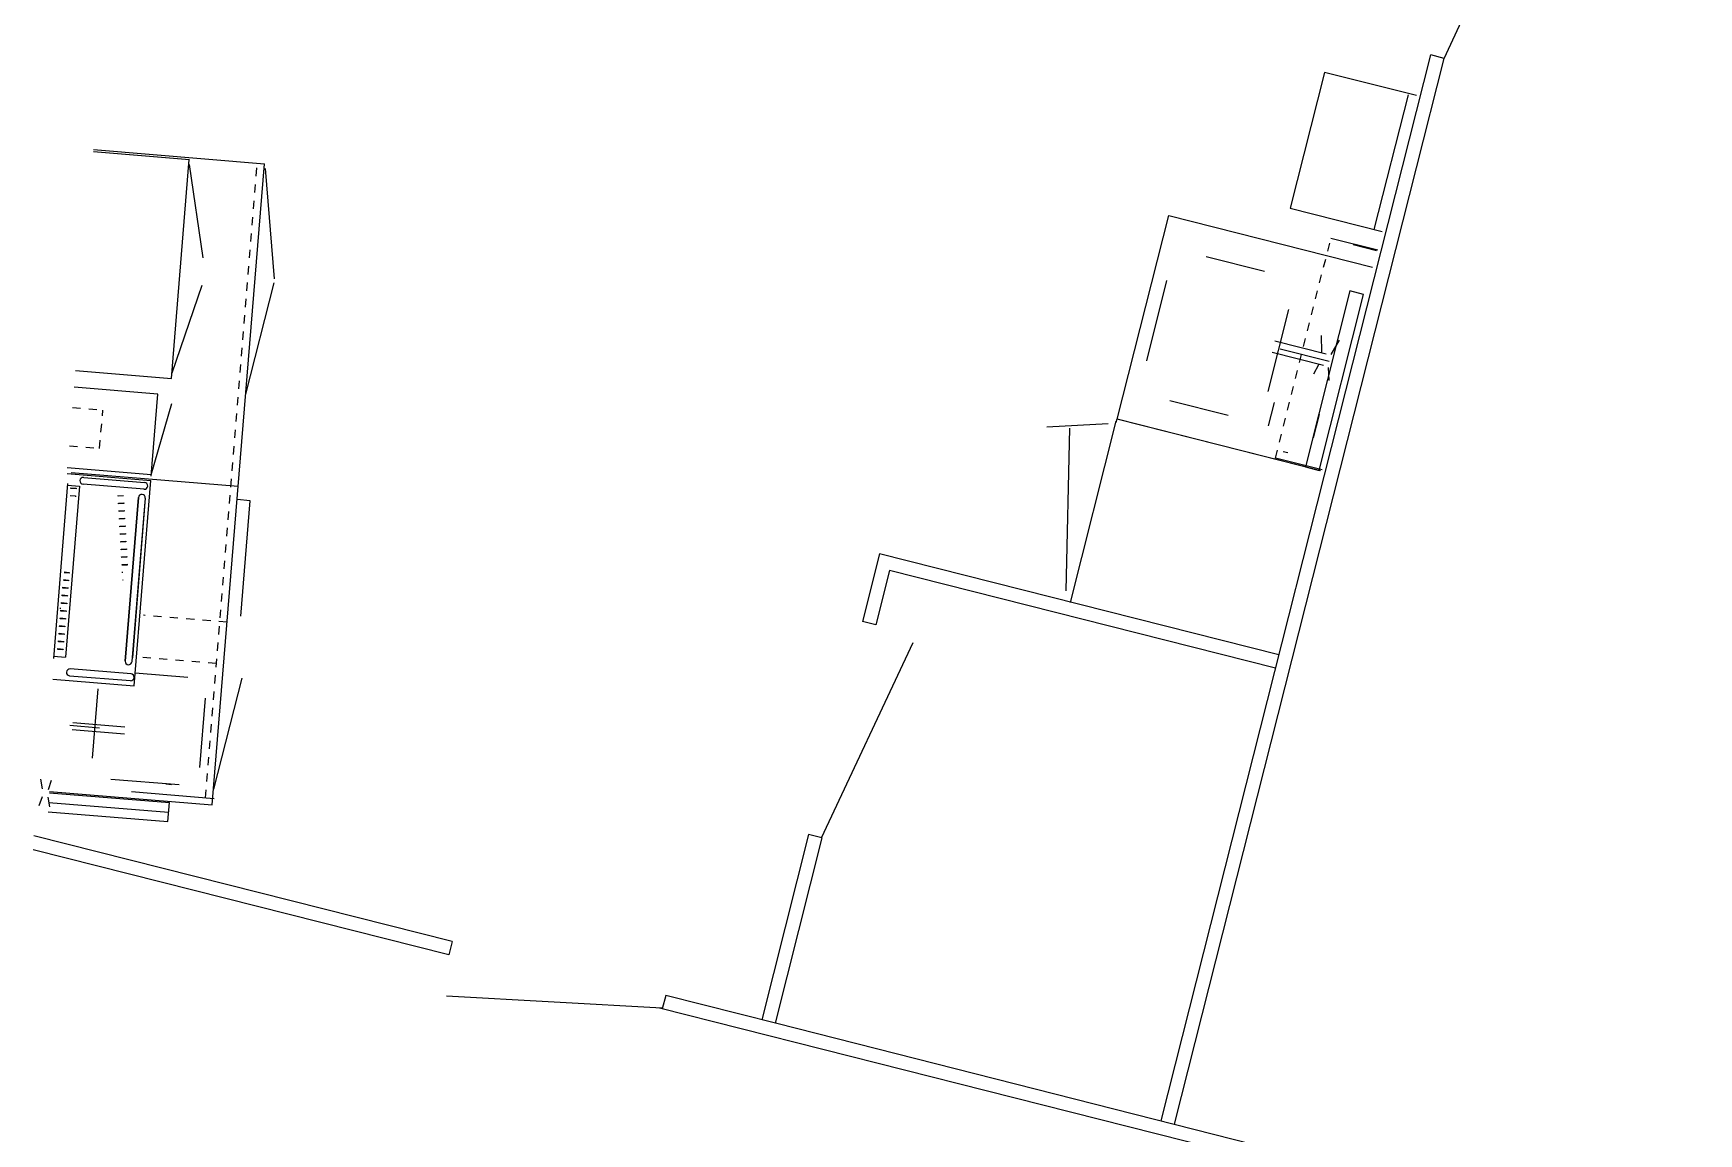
# Model space of a CAD drawing. Header units: metres. Extents: x 267365 to 277461, y 2088854 to 2108025.
# Drawn here: x 273053.99 to 273074.29, y 2095530.04 to 2095543.45 of the extents above; entities that cross this region are included whole.
import ezdxf

# ---------------------------------------------------------------- set-up
doc = ezdxf.new("R2010")
doc.units = ezdxf.units.M
for name, pattern in [('CENTER2', [1.125, 0.75, -0.125, 0.125, -0.125]), ('CONTINUA', [0]), ('DASHDOT', [25.4, 12.7, -6.35, 0, -6.35]), ('DASHED', [0.75, 0.5, -0.25]), ('HIDDEN', [0.375, 0.25, -0.125])]:
    doc.linetypes.add(name, pattern=pattern)

msp = doc.modelspace()

# ---------------------------------------------------------------- linework, layer by layer
at = {"color": 30}
for p, q in [((273071.187, 2095543.14), (273072.296, 2095545.523)), ((273071.187, 2095543.14), (273072.296, 2095545.523)), ((273071.187, 2095543.14), (273072.296, 2095545.523)), ((273067.738, 2095530.197), (273071.025, 2095543.181)), ((273067.738, 2095530.197), (273071.025, 2095543.181)), ((273067.738, 2095530.197), (273071.025, 2095543.181)), ((273071.187, 2095543.14), (273071.025, 2095543.181)), ((273071.187, 2095543.14), (273071.025, 2095543.181)), ((273071.187, 2095543.14), (273071.025, 2095543.181)), ((273067.9, 2095530.156), (273071.187, 2095543.14)), ((273067.9, 2095530.156), (273071.187, 2095543.14)), ((273067.9, 2095530.156), (273071.187, 2095543.14)), ((273064.306, 2095537.104), (273064.098, 2095536.28)), ((273064.306, 2095537.104), (273064.098, 2095536.28)), ((273064.306, 2095537.104), (273064.098, 2095536.28)), ((273069.172, 2095535.874), (273064.306, 2095537.104)), ((273069.172, 2095535.874), (273064.306, 2095537.104)), ((273069.172, 2095535.874), (273064.306, 2095537.104)), ((273064.428, 2095536.901), (273064.26, 2095536.239)), ((273064.428, 2095536.901), (273064.26, 2095536.239)), ((273064.428, 2095536.901), (273064.26, 2095536.239)), ((273069.131, 2095535.712), (273064.428, 2095536.901)), ((273069.131, 2095535.712), (273064.428, 2095536.901)), ((273069.131, 2095535.712), (273064.428, 2095536.901)), ((273064.26, 2095536.239), (273064.098, 2095536.28)), ((273064.26, 2095536.239), (273064.098, 2095536.28)), ((273064.26, 2095536.239), (273064.098, 2095536.28)), ((273063.599, 2095533.645), (273064.718, 2095536.023)), ((273063.599, 2095533.645), (273064.718, 2095536.023)), ((273063.599, 2095533.645), (273064.718, 2095536.023)), ((273059.099, 2095532.381), (273054.001, 2095533.67)), ((273059.099, 2095532.381), (273054.001, 2095533.67)), ((273059.099, 2095532.381), (273054.001, 2095533.67)), ((273063.442, 2095533.685), (273062.871, 2095531.427)), ((273063.442, 2095533.685), (273062.871, 2095531.427)), ((273063.442, 2095533.685), (273062.871, 2095531.427)), ((273063.604, 2095533.644), (273063.034, 2095531.386)), ((273063.604, 2095533.644), (273063.034, 2095531.386)), ((273063.604, 2095533.644), (273063.034, 2095531.386)), ((273063.604, 2095533.644), (273063.442, 2095533.685)), ((273063.604, 2095533.644), (273063.442, 2095533.685)), ((273063.604, 2095533.644), (273063.442, 2095533.685)), ((273059.058, 2095532.219), (273053.995, 2095533.499)), ((273059.058, 2095532.219), (273053.995, 2095533.499)), ((273059.058, 2095532.219), (273053.995, 2095533.499)), ((273059.099, 2095532.381), (273059.058, 2095532.219)), ((273059.099, 2095532.381), (273059.058, 2095532.219)), ((273059.099, 2095532.381), (273059.058, 2095532.219)), ((273061.654, 2095531.569), (273059.03, 2095531.714)), ((273061.654, 2095531.569), (273059.03, 2095531.714)), ((273061.654, 2095531.569), (273059.03, 2095531.714)), ((273061.701, 2095531.724), (273061.66, 2095531.561)), ((273061.701, 2095531.724), (273061.66, 2095531.561)), ((273061.701, 2095531.724), (273061.66, 2095531.561)), ((273063.054, 2095531.382), (273061.701, 2095531.724)), ((273063.054, 2095531.382), (273061.701, 2095531.724)), ((273063.054, 2095531.382), (273061.701, 2095531.724)), ((273065.608, 2095530.563), (273061.625, 2095531.57)), ((273065.608, 2095530.563), (273061.625, 2095531.57)), ((273065.608, 2095530.563), (273061.625, 2095531.57)), ((273074.289, 2095528.532), (273063.054, 2095531.382)), ((273074.289, 2095528.532), (273063.054, 2095531.382)), ((273074.289, 2095528.532), (273063.054, 2095531.382)), ((273074.085, 2095528.42), (273065.608, 2095530.563)), ((273074.085, 2095528.42), (273065.608, 2095530.563)), ((273074.085, 2095528.42), (273065.608, 2095530.563))]:
    msp.add_line(p, q, dxfattribs=at)
at = {"color": 30, "linetype": 'Continuous', "ltscale": 0.1}
for p, q in [((273069.73, 2095542.969), (273069.312, 2095541.314)), ((273069.73, 2095542.969), (273069.312, 2095541.314)), ((273069.73, 2095542.969), (273069.312, 2095541.314)), ((273070.851, 2095542.686), (273069.73, 2095542.969)), ((273070.851, 2095542.686), (273069.73, 2095542.969)), ((273070.851, 2095542.686), (273069.73, 2095542.969)), ((273070.336, 2095541.057), (273070.751, 2095542.697)), ((273070.336, 2095541.057), (273070.751, 2095542.697)), ((273070.336, 2095541.057), (273070.751, 2095542.697)), ((273069.312, 2095541.314), (273070.433, 2095541.031)), ((273069.312, 2095541.314), (273070.433, 2095541.031)), ((273069.312, 2095541.314), (273070.433, 2095541.031)), ((273069.808, 2095540.951), (273070.378, 2095540.807)), ((273069.808, 2095540.951), (273070.378, 2095540.807)), ((273069.808, 2095540.951), (273070.378, 2095540.807)), ((273070.363, 2095540.797), (273070.078, 2095540.869)), ((273070.363, 2095540.797), (273070.078, 2095540.869)), ((273070.363, 2095540.797), (273070.078, 2095540.869)), ((273070.039, 2095540.307), (273069.497, 2095538.163)), ((273070.039, 2095540.307), (273069.497, 2095538.163)), ((273069.663, 2095538.121), (273070.205, 2095540.265)), ((273069.663, 2095538.121), (273070.205, 2095540.265)), ((273070.205, 2095540.265), (273070.039, 2095540.307)), ((273070.205, 2095540.265), (273070.039, 2095540.307)), ((273069.701, 2095538.126), (273069.131, 2095538.271)), ((273069.701, 2095538.126), (273069.131, 2095538.271)), ((273069.701, 2095538.126), (273069.131, 2095538.271)), ((273069.497, 2095538.163), (273069.663, 2095538.121)), ((273069.497, 2095538.163), (273069.663, 2095538.121))]:
    msp.add_line(p, q, dxfattribs=at)
at = {"color": 30, "linetype": 'CONTINUA', "ltscale": 0.1}
for p, q in [((273054.73, 2095542.028), (273056.811, 2095541.857)), ((273054.73, 2095542.028), (273056.811, 2095541.857)), ((273054.73, 2095542.028), (273056.811, 2095541.857)), ((273056.175, 2095534.048), (273056.811, 2095541.857)), ((273056.175, 2095534.048), (273056.811, 2095541.857)), ((273056.175, 2095534.048), (273056.811, 2095541.857)), ((273056.82, 2095541.799), (273056.928, 2095540.453)), ((273056.82, 2095541.799), (273056.928, 2095540.453)), ((273056.82, 2095541.799), (273056.928, 2095540.453)), ((273067.201, 2095538.743), (273067.831, 2095541.224)), ((273067.201, 2095538.743), (273067.831, 2095541.224)), ((273067.201, 2095538.743), (273067.831, 2095541.224)), ((273067.831, 2095541.224), (273070.313, 2095540.597)), ((273067.831, 2095541.224), (273070.313, 2095540.597)), ((273067.831, 2095541.224), (273070.313, 2095540.597)), ((273056.583, 2095539.051), (273056.928, 2095540.405)), ((273056.583, 2095539.051), (273056.928, 2095540.405)), ((273056.583, 2095539.051), (273056.928, 2095540.405)), ((273066.632, 2095536.513), (273067.19, 2095538.719)), ((273066.632, 2095536.513), (273067.19, 2095538.719)), ((273066.632, 2095536.513), (273067.19, 2095538.719)), ((273067.198, 2095538.744), (273067.188, 2095538.704)), ((273067.198, 2095538.744), (273067.188, 2095538.704)), ((273067.198, 2095538.744), (273067.188, 2095538.704)), ((273069.667, 2095538.12), (273067.198, 2095538.744)), ((273069.667, 2095538.12), (273067.198, 2095538.744)), ((273069.667, 2095538.12), (273067.198, 2095538.744)), ((273069.682, 2095538.116), (273067.201, 2095538.743)), ((273069.682, 2095538.116), (273067.201, 2095538.743)), ((273069.682, 2095538.116), (273067.201, 2095538.743)), ((273067.094, 2095538.686), (273066.345, 2095538.648)), ((273067.094, 2095538.686), (273066.345, 2095538.648)), ((273067.094, 2095538.686), (273066.345, 2095538.648)), ((273066.58, 2095536.655), (273066.626, 2095538.634)), ((273066.58, 2095536.655), (273066.626, 2095538.634)), ((273066.58, 2095536.655), (273066.626, 2095538.634)), ((273054.456, 2095538.095), (273056.492, 2095537.928)), ((273054.456, 2095538.095), (273056.492, 2095537.928)), ((273054.456, 2095538.095), (273056.492, 2095537.928)), ((273056.638, 2095537.751), (273056.478, 2095537.764)), ((273056.638, 2095537.751), (273056.478, 2095537.764)), ((273056.638, 2095537.751), (273056.478, 2095537.764)), ((273056.522, 2095536.344), (273056.638, 2095537.751)), ((273056.522, 2095536.344), (273056.638, 2095537.751)), ((273056.522, 2095536.344), (273056.638, 2095537.751)), ((273056.194, 2095534.236), (273056.539, 2095535.59)), ((273056.194, 2095534.236), (273056.539, 2095535.59)), ((273056.194, 2095534.236), (273056.539, 2095535.59)), ((273054.184, 2095534.076), (273055.644, 2095533.957)), ((273054.184, 2095534.076), (273055.644, 2095533.957)), ((273054.184, 2095534.076), (273055.644, 2095533.957)), ((273054.193, 2095534.194), (273055.653, 2095534.075)), ((273054.193, 2095534.194), (273055.653, 2095534.075)), ((273054.193, 2095534.194), (273055.653, 2095534.075)), ((273054.194, 2095534.209), (273056.175, 2095534.048)), ((273054.194, 2095534.209), (273056.175, 2095534.048)), ((273054.194, 2095534.209), (273056.175, 2095534.048)), ((273056.197, 2095534.121), (273055.192, 2095534.203)), ((273056.197, 2095534.121), (273055.192, 2095534.203)), ((273056.197, 2095534.121), (273055.192, 2095534.203)), ((273055.635, 2095533.842), (273055.653, 2095534.073)), ((273055.635, 2095533.842), (273055.653, 2095534.073)), ((273055.635, 2095533.842), (273055.653, 2095534.073)), ((273054.174, 2095533.961), (273055.635, 2095533.842)), ((273054.174, 2095533.961), (273055.635, 2095533.842)), ((273054.174, 2095533.961), (273055.635, 2095533.842))]:
    msp.add_line(p, q, dxfattribs=at)
at = {"color": 30, "ltscale": 0.1}
for p, q in [((273054.73, 2095542.005), (273055.897, 2095541.909)), ((273054.73, 2095542.005), (273055.897, 2095541.909)), ((273054.73, 2095542.005), (273055.897, 2095541.909)), ((273055.677, 2095539.238), (273055.895, 2095541.906)), ((273055.677, 2095539.238), (273055.895, 2095541.906)), ((273055.677, 2095539.238), (273055.895, 2095541.906)), ((273068.998, 2095540.544), (273068.288, 2095540.724)), ((273068.998, 2095540.544), (273068.288, 2095540.724)), ((273068.998, 2095540.544), (273068.288, 2095540.724)), ((273067.805, 2095540.435), (273067.558, 2095539.457)), ((273067.805, 2095540.435), (273067.558, 2095539.457)), ((273067.805, 2095540.435), (273067.558, 2095539.457)), ((273069.291, 2095540.081), (273069.039, 2095539.083)), ((273069.291, 2095540.081), (273069.039, 2095539.083)), ((273069.291, 2095540.081), (273069.039, 2095539.083)), ((273069.696, 2095539.561), (273069.694, 2095539.764)), ((273069.696, 2095539.561), (273069.694, 2095539.764)), ((273069.696, 2095539.561), (273069.694, 2095539.764)), ((273069.717, 2095539.4), (273069.091, 2095539.558)), ((273069.717, 2095539.4), (273069.091, 2095539.558)), ((273069.717, 2095539.4), (273069.091, 2095539.558)), ((273069.751, 2095539.537), (273069.125, 2095539.696)), ((273069.751, 2095539.537), (273069.125, 2095539.696)), ((273069.751, 2095539.537), (273069.125, 2095539.696)), ((273069.811, 2095539.532), (273069.91, 2095539.709)), ((273069.811, 2095539.532), (273069.91, 2095539.709)), ((273069.811, 2095539.532), (273069.91, 2095539.709)), ((273054.51, 2095539.337), (273055.677, 2095539.242)), ((273054.51, 2095539.337), (273055.677, 2095539.242)), ((273054.51, 2095539.337), (273055.677, 2095539.242)), ((273069.657, 2095539.405), (273069.595, 2095539.294)), ((273069.657, 2095539.405), (273069.595, 2095539.294)), ((273069.657, 2095539.405), (273069.595, 2095539.294)), ((273069.772, 2095539.376), (273069.783, 2095539.216)), ((273069.772, 2095539.376), (273069.783, 2095539.216)), ((273069.772, 2095539.376), (273069.783, 2095539.216)), ((273055.512, 2095539.05), (273054.493, 2095539.134)), ((273055.512, 2095539.05), (273054.493, 2095539.134)), ((273055.512, 2095539.05), (273054.493, 2095539.134)), ((273055.43, 2095538.05), (273055.512, 2095539.05)), ((273055.43, 2095538.05), (273055.512, 2095539.05)), ((273055.43, 2095538.05), (273055.512, 2095539.05)), ((273055.433, 2095538.066), (273055.683, 2095538.934)), ((273055.433, 2095538.066), (273055.683, 2095538.934)), ((273055.433, 2095538.066), (273055.683, 2095538.934)), ((273067.846, 2095538.974), (273068.556, 2095538.794)), ((273067.846, 2095538.974), (273068.556, 2095538.794)), ((273067.846, 2095538.974), (273068.556, 2095538.794)), ((273069.114, 2095538.949), (273069.041, 2095538.663)), ((273069.114, 2095538.949), (273069.041, 2095538.663)), ((273069.114, 2095538.949), (273069.041, 2095538.663)), ((273069.665, 2095538.803), (273069.592, 2095538.516)), ((273069.665, 2095538.803), (273069.592, 2095538.516)), ((273069.665, 2095538.803), (273069.592, 2095538.516)), ((273069.593, 2095538.523), (273069.665, 2095538.81)), ((273069.593, 2095538.523), (273069.665, 2095538.81)), ((273069.593, 2095538.523), (273069.665, 2095538.81)), ((273069.227, 2095538.352), (273069.282, 2095538.338)), ((273069.227, 2095538.352), (273069.282, 2095538.338)), ((273069.227, 2095538.352), (273069.282, 2095538.338)), ((273055.433, 2095538.066), (273054.409, 2095538.15)), ((273055.433, 2095538.066), (273054.409, 2095538.15)), ((273055.433, 2095538.066), (273054.409, 2095538.15)), ((273054.413, 2095537.961), (273054.24, 2095535.83)), ((273054.413, 2095537.961), (273054.24, 2095535.83)), ((273054.413, 2095537.961), (273054.24, 2095535.83)), ((273054.558, 2095537.928), (273054.388, 2095535.845)), ((273054.558, 2095537.928), (273054.388, 2095535.845)), ((273054.558, 2095537.928), (273054.388, 2095535.845)), ((273054.407, 2095538.082), (273055.428, 2095537.999)), ((273054.407, 2095538.082), (273055.428, 2095537.999)), ((273054.407, 2095538.082), (273055.428, 2095537.999)), ((273054.412, 2095537.94), (273054.558, 2095537.928)), ((273054.412, 2095537.94), (273054.558, 2095537.928)), ((273054.412, 2095537.94), (273054.558, 2095537.928)), ((273054.453, 2095537.899), (273054.454, 2095537.909)), ((273054.453, 2095537.899), (273054.454, 2095537.909)), ((273054.453, 2095537.899), (273054.454, 2095537.909)), ((273054.454, 2095537.909), (273054.516, 2095537.904)), ((273054.454, 2095537.909), (273054.516, 2095537.904)), ((273054.454, 2095537.909), (273054.516, 2095537.904)), ((273054.516, 2095537.904), (273054.516, 2095537.894)), ((273054.516, 2095537.904), (273054.516, 2095537.894)), ((273054.516, 2095537.904), (273054.516, 2095537.894)), ((273054.564, 2095537.996), (273054.564, 2095537.996)), ((273054.564, 2095537.996), (273054.564, 2095537.996)), ((273055.344, 2095537.891), (273054.602, 2095537.951)), ((273055.344, 2095537.891), (273054.602, 2095537.951)), ((273054.609, 2095538.034), (273055.35, 2095537.974)), ((273054.609, 2095538.034), (273055.35, 2095537.974)), ((273055.225, 2095535.497), (273055.428, 2095537.999)), ((273055.225, 2095535.497), (273055.428, 2095537.999)), ((273055.225, 2095535.497), (273055.428, 2095537.999)), ((273055.389, 2095537.929), (273055.389, 2095537.929)), ((273055.389, 2095537.929), (273055.389, 2095537.929)), ((273054.446, 2095537.815), (273054.509, 2095537.81)), ((273054.446, 2095537.815), (273054.509, 2095537.81)), ((273054.446, 2095537.815), (273054.509, 2095537.81)), ((273054.516, 2095537.894), (273054.453, 2095537.899)), ((273054.516, 2095537.894), (273054.453, 2095537.899)), ((273054.516, 2095537.894), (273054.453, 2095537.899)), ((273054.509, 2095537.81), (273054.508, 2095537.8)), ((273054.509, 2095537.81), (273054.508, 2095537.8)), ((273054.509, 2095537.81), (273054.508, 2095537.8)), ((273055.029, 2095537.806), (273055.028, 2095537.816)), ((273055.029, 2095537.806), (273055.028, 2095537.816)), ((273055.029, 2095537.806), (273055.028, 2095537.816)), ((273055.092, 2095537.81), (273055.029, 2095537.806)), ((273055.092, 2095537.81), (273055.029, 2095537.806)), ((273055.092, 2095537.81), (273055.029, 2095537.806)), ((273055.034, 2095537.723), (273055.097, 2095537.726)), ((273055.034, 2095537.723), (273055.097, 2095537.726)), ((273055.034, 2095537.723), (273055.097, 2095537.726)), ((273055.034, 2095537.713), (273055.034, 2095537.723)), ((273055.034, 2095537.713), (273055.034, 2095537.723)), ((273055.034, 2095537.713), (273055.034, 2095537.723)), ((273055.097, 2095537.716), (273055.034, 2095537.713)), ((273055.097, 2095537.716), (273055.034, 2095537.713)), ((273055.097, 2095537.716), (273055.034, 2095537.713)), ((273055.097, 2095537.726), (273055.097, 2095537.716)), ((273055.097, 2095537.726), (273055.097, 2095537.716)), ((273055.097, 2095537.726), (273055.097, 2095537.716)), ((273055.277, 2095537.791), (273055.114, 2095535.798)), ((273055.114, 2095535.798), (273055.277, 2095537.791)), ((273055.277, 2095537.791), (273055.114, 2095535.798)), ((273055.114, 2095535.798), (273055.277, 2095537.791)), ((273055.198, 2095535.791), (273055.356, 2095537.737)), ((273055.198, 2095535.791), (273055.356, 2095537.737)), ((273055.36, 2095537.784), (273055.202, 2095535.838)), ((273055.36, 2095537.784), (273055.202, 2095535.838)), ((273055.322, 2095537.829), (273055.322, 2095537.829)), ((273055.322, 2095537.829), (273055.322, 2095537.829)), ((273055.039, 2095537.629), (273055.102, 2095537.633)), ((273055.039, 2095537.629), (273055.102, 2095537.633)), ((273055.039, 2095537.629), (273055.102, 2095537.633)), ((273055.04, 2095537.619), (273055.039, 2095537.629)), ((273055.04, 2095537.619), (273055.039, 2095537.629)), ((273055.04, 2095537.619), (273055.039, 2095537.629)), ((273055.103, 2095537.623), (273055.04, 2095537.619)), ((273055.103, 2095537.623), (273055.04, 2095537.619)), ((273055.103, 2095537.623), (273055.04, 2095537.619)), ((273055.044, 2095537.536), (273055.107, 2095537.539)), ((273055.044, 2095537.536), (273055.107, 2095537.539)), ((273055.044, 2095537.536), (273055.107, 2095537.539)), ((273055.045, 2095537.526), (273055.044, 2095537.536)), ((273055.045, 2095537.526), (273055.044, 2095537.536)), ((273055.045, 2095537.526), (273055.044, 2095537.536)), ((273055.108, 2095537.529), (273055.045, 2095537.526)), ((273055.108, 2095537.529), (273055.045, 2095537.526)), ((273055.108, 2095537.529), (273055.045, 2095537.526)), ((273055.102, 2095537.633), (273055.103, 2095537.623)), ((273055.102, 2095537.633), (273055.103, 2095537.623)), ((273055.102, 2095537.633), (273055.103, 2095537.623)), ((273055.107, 2095537.539), (273055.108, 2095537.529)), ((273055.107, 2095537.539), (273055.108, 2095537.529)), ((273055.107, 2095537.539), (273055.108, 2095537.529)), ((273055.05, 2095537.442), (273055.113, 2095537.446)), ((273055.05, 2095537.442), (273055.113, 2095537.446)), ((273055.05, 2095537.442), (273055.113, 2095537.446)), ((273055.05, 2095537.432), (273055.05, 2095537.442)), ((273055.05, 2095537.432), (273055.05, 2095537.442)), ((273055.05, 2095537.432), (273055.05, 2095537.442)), ((273055.113, 2095537.436), (273055.05, 2095537.432)), ((273055.113, 2095537.436), (273055.05, 2095537.432)), ((273055.113, 2095537.436), (273055.05, 2095537.432)), ((273055.055, 2095537.349), (273055.118, 2095537.352)), ((273055.055, 2095537.349), (273055.118, 2095537.352)), ((273055.055, 2095537.349), (273055.118, 2095537.352)), ((273055.056, 2095537.339), (273055.055, 2095537.349)), ((273055.056, 2095537.339), (273055.055, 2095537.349)), ((273055.056, 2095537.339), (273055.055, 2095537.349)), ((273055.119, 2095537.342), (273055.056, 2095537.339)), ((273055.119, 2095537.342), (273055.056, 2095537.339)), ((273055.119, 2095537.342), (273055.056, 2095537.339)), ((273055.113, 2095537.446), (273055.113, 2095537.436)), ((273055.113, 2095537.446), (273055.113, 2095537.436)), ((273055.113, 2095537.446), (273055.113, 2095537.436)), ((273055.118, 2095537.352), (273055.119, 2095537.342)), ((273055.118, 2095537.352), (273055.119, 2095537.342)), ((273055.118, 2095537.352), (273055.119, 2095537.342)), ((273055.061, 2095537.255), (273055.124, 2095537.259)), ((273055.061, 2095537.255), (273055.124, 2095537.259)), ((273055.061, 2095537.255), (273055.124, 2095537.259)), ((273055.061, 2095537.245), (273055.061, 2095537.255)), ((273055.061, 2095537.245), (273055.061, 2095537.255)), ((273055.061, 2095537.245), (273055.061, 2095537.255)), ((273055.124, 2095537.249), (273055.061, 2095537.245)), ((273055.124, 2095537.249), (273055.061, 2095537.245)), ((273055.124, 2095537.249), (273055.061, 2095537.245)), ((273055.066, 2095537.162), (273055.129, 2095537.165)), ((273055.066, 2095537.162), (273055.129, 2095537.165)), ((273055.066, 2095537.162), (273055.129, 2095537.165)), ((273055.067, 2095537.152), (273055.066, 2095537.162)), ((273055.067, 2095537.152), (273055.066, 2095537.162)), ((273055.067, 2095537.152), (273055.066, 2095537.162)), ((273055.129, 2095537.155), (273055.067, 2095537.152)), ((273055.129, 2095537.155), (273055.067, 2095537.152)), ((273055.129, 2095537.155), (273055.067, 2095537.152)), ((273055.124, 2095537.259), (273055.124, 2095537.249)), ((273055.124, 2095537.259), (273055.124, 2095537.249)), ((273055.124, 2095537.259), (273055.124, 2095537.249)), ((273055.129, 2095537.165), (273055.129, 2095537.155)), ((273055.129, 2095537.165), (273055.129, 2095537.155)), ((273055.129, 2095537.165), (273055.129, 2095537.155)), ((273055.071, 2095537.068), (273055.134, 2095537.072)), ((273055.071, 2095537.068), (273055.134, 2095537.072)), ((273055.071, 2095537.068), (273055.134, 2095537.072)), ((273055.072, 2095537.058), (273055.071, 2095537.068)), ((273055.072, 2095537.058), (273055.071, 2095537.068)), ((273055.072, 2095537.058), (273055.071, 2095537.068)), ((273055.135, 2095537.062), (273055.072, 2095537.058)), ((273055.135, 2095537.062), (273055.072, 2095537.058)), ((273055.135, 2095537.062), (273055.072, 2095537.058)), ((273055.077, 2095536.975), (273055.14, 2095536.978)), ((273055.077, 2095536.975), (273055.14, 2095536.978)), ((273055.077, 2095536.975), (273055.14, 2095536.978)), ((273055.077, 2095536.965), (273055.077, 2095536.975)), ((273055.077, 2095536.965), (273055.077, 2095536.975)), ((273055.077, 2095536.965), (273055.077, 2095536.975)), ((273055.14, 2095536.968), (273055.077, 2095536.965)), ((273055.14, 2095536.968), (273055.077, 2095536.965)), ((273055.14, 2095536.968), (273055.077, 2095536.965)), ((273055.134, 2095537.072), (273055.135, 2095537.062)), ((273055.134, 2095537.072), (273055.135, 2095537.062)), ((273055.134, 2095537.072), (273055.135, 2095537.062)), ((273055.14, 2095536.978), (273055.14, 2095536.968)), ((273055.14, 2095536.978), (273055.14, 2095536.968)), ((273055.14, 2095536.978), (273055.14, 2095536.968)), ((273054.354, 2095536.686), (273054.355, 2095536.696)), ((273054.354, 2095536.686), (273054.355, 2095536.696)), ((273054.354, 2095536.686), (273054.355, 2095536.696)), ((273054.417, 2095536.681), (273054.354, 2095536.686)), ((273054.417, 2095536.681), (273054.354, 2095536.686)), ((273054.417, 2095536.681), (273054.354, 2095536.686)), ((273054.355, 2095536.696), (273054.418, 2095536.691)), ((273054.355, 2095536.696), (273054.418, 2095536.691)), ((273054.355, 2095536.696), (273054.418, 2095536.691)), ((273054.425, 2095536.775), (273054.362, 2095536.78)), ((273054.425, 2095536.775), (273054.362, 2095536.78)), ((273054.425, 2095536.775), (273054.362, 2095536.78)), ((273054.363, 2095536.79), (273054.425, 2095536.785)), ((273054.363, 2095536.79), (273054.425, 2095536.785)), ((273054.363, 2095536.79), (273054.425, 2095536.785)), ((273054.432, 2095536.868), (273054.369, 2095536.873)), ((273054.432, 2095536.868), (273054.369, 2095536.873)), ((273054.432, 2095536.868), (273054.369, 2095536.873)), ((273054.37, 2095536.883), (273054.433, 2095536.878)), ((273054.37, 2095536.883), (273054.433, 2095536.878)), ((273054.37, 2095536.883), (273054.433, 2095536.878)), ((273054.418, 2095536.691), (273054.417, 2095536.681)), ((273054.418, 2095536.691), (273054.417, 2095536.681)), ((273054.418, 2095536.691), (273054.417, 2095536.681)), ((273054.425, 2095536.785), (273054.425, 2095536.775)), ((273054.425, 2095536.785), (273054.425, 2095536.775)), ((273054.425, 2095536.785), (273054.425, 2095536.775)), ((273054.433, 2095536.878), (273054.432, 2095536.868)), ((273054.433, 2095536.878), (273054.432, 2095536.868)), ((273054.433, 2095536.878), (273054.432, 2095536.868)), ((273055.083, 2095536.873), (273055.082, 2095536.883)), ((273055.083, 2095536.873), (273055.082, 2095536.883)), ((273055.083, 2095536.873), (273055.082, 2095536.883)), ((273055.088, 2095536.779), (273055.087, 2095536.789)), ((273055.088, 2095536.779), (273055.087, 2095536.789)), ((273055.088, 2095536.779), (273055.087, 2095536.789)), ((273054.339, 2095536.5), (273054.34, 2095536.51)), ((273054.339, 2095536.5), (273054.34, 2095536.51)), ((273054.339, 2095536.5), (273054.34, 2095536.51)), ((273054.402, 2095536.495), (273054.339, 2095536.5)), ((273054.402, 2095536.495), (273054.339, 2095536.5)), ((273054.402, 2095536.495), (273054.339, 2095536.5)), ((273054.34, 2095536.51), (273054.403, 2095536.505)), ((273054.34, 2095536.51), (273054.403, 2095536.505)), ((273054.34, 2095536.51), (273054.403, 2095536.505)), ((273054.347, 2095536.603), (273054.41, 2095536.598)), ((273054.347, 2095536.593), (273054.347, 2095536.603)), ((273054.347, 2095536.603), (273054.41, 2095536.598)), ((273054.347, 2095536.593), (273054.347, 2095536.603)), ((273054.347, 2095536.603), (273054.41, 2095536.598)), ((273054.347, 2095536.593), (273054.347, 2095536.603)), ((273054.409, 2095536.588), (273054.347, 2095536.593)), ((273054.409, 2095536.588), (273054.347, 2095536.593)), ((273054.409, 2095536.588), (273054.347, 2095536.593)), ((273054.403, 2095536.505), (273054.402, 2095536.495)), ((273054.403, 2095536.505), (273054.402, 2095536.495)), ((273054.403, 2095536.505), (273054.402, 2095536.495)), ((273054.41, 2095536.598), (273054.409, 2095536.588)), ((273054.41, 2095536.598), (273054.409, 2095536.588)), ((273054.41, 2095536.598), (273054.409, 2095536.588)), ((273054.324, 2095536.313), (273054.325, 2095536.323)), ((273054.324, 2095536.313), (273054.325, 2095536.323)), ((273054.324, 2095536.313), (273054.325, 2095536.323)), ((273054.387, 2095536.308), (273054.324, 2095536.313)), ((273054.387, 2095536.308), (273054.324, 2095536.313)), ((273054.387, 2095536.308), (273054.324, 2095536.313)), ((273054.325, 2095536.323), (273054.387, 2095536.318)), ((273054.325, 2095536.323), (273054.387, 2095536.318)), ((273054.325, 2095536.323), (273054.387, 2095536.318)), ((273054.331, 2095536.406), (273054.332, 2095536.416)), ((273054.331, 2095536.406), (273054.332, 2095536.416)), ((273054.331, 2095536.406), (273054.332, 2095536.416)), ((273054.394, 2095536.401), (273054.331, 2095536.406)), ((273054.394, 2095536.401), (273054.331, 2095536.406)), ((273054.394, 2095536.401), (273054.331, 2095536.406)), ((273054.332, 2095536.416), (273054.395, 2095536.411)), ((273054.332, 2095536.416), (273054.395, 2095536.411)), ((273054.332, 2095536.416), (273054.395, 2095536.411)), ((273054.387, 2095536.318), (273054.387, 2095536.308)), ((273054.387, 2095536.318), (273054.387, 2095536.308)), ((273054.387, 2095536.318), (273054.387, 2095536.308)), ((273054.395, 2095536.411), (273054.394, 2095536.401)), ((273054.395, 2095536.411), (273054.394, 2095536.401)), ((273054.395, 2095536.411), (273054.394, 2095536.401)), ((273054.309, 2095536.136), (273054.372, 2095536.131)), ((273054.309, 2095536.126), (273054.309, 2095536.136)), ((273054.309, 2095536.136), (273054.372, 2095536.131)), ((273054.309, 2095536.126), (273054.309, 2095536.136)), ((273054.309, 2095536.136), (273054.372, 2095536.131)), ((273054.309, 2095536.126), (273054.309, 2095536.136)), ((273054.371, 2095536.121), (273054.309, 2095536.126)), ((273054.371, 2095536.121), (273054.309, 2095536.126)), ((273054.371, 2095536.121), (273054.309, 2095536.126)), ((273054.316, 2095536.22), (273054.317, 2095536.23)), ((273054.316, 2095536.22), (273054.317, 2095536.23)), ((273054.316, 2095536.22), (273054.317, 2095536.23)), ((273054.379, 2095536.214), (273054.316, 2095536.22)), ((273054.379, 2095536.214), (273054.316, 2095536.22)), ((273054.379, 2095536.214), (273054.316, 2095536.22)), ((273054.317, 2095536.23), (273054.38, 2095536.224)), ((273054.317, 2095536.23), (273054.38, 2095536.224)), ((273054.317, 2095536.23), (273054.38, 2095536.224)), ((273054.372, 2095536.131), (273054.371, 2095536.121)), ((273054.372, 2095536.131), (273054.371, 2095536.121)), ((273054.372, 2095536.131), (273054.371, 2095536.121)), ((273054.38, 2095536.224), (273054.379, 2095536.214)), ((273054.38, 2095536.224), (273054.379, 2095536.214)), ((273054.38, 2095536.224), (273054.379, 2095536.214)), ((273054.293, 2095535.939), (273054.294, 2095535.949)), ((273054.293, 2095535.939), (273054.294, 2095535.949)), ((273054.293, 2095535.939), (273054.294, 2095535.949)), ((273054.356, 2095535.934), (273054.293, 2095535.939)), ((273054.356, 2095535.934), (273054.293, 2095535.939)), ((273054.356, 2095535.934), (273054.293, 2095535.939)), ((273054.294, 2095535.949), (273054.357, 2095535.944)), ((273054.294, 2095535.949), (273054.357, 2095535.944)), ((273054.294, 2095535.949), (273054.357, 2095535.944)), ((273054.301, 2095536.033), (273054.302, 2095536.043)), ((273054.301, 2095536.033), (273054.302, 2095536.043)), ((273054.301, 2095536.033), (273054.302, 2095536.043)), ((273054.364, 2095536.028), (273054.301, 2095536.033)), ((273054.364, 2095536.028), (273054.301, 2095536.033)), ((273054.364, 2095536.028), (273054.301, 2095536.033)), ((273054.302, 2095536.043), (273054.365, 2095536.038)), ((273054.302, 2095536.043), (273054.365, 2095536.038)), ((273054.302, 2095536.043), (273054.365, 2095536.038)), ((273054.357, 2095535.944), (273054.356, 2095535.934)), ((273054.357, 2095535.944), (273054.356, 2095535.934)), ((273054.357, 2095535.944), (273054.356, 2095535.934)), ((273054.365, 2095536.038), (273054.364, 2095536.028)), ((273054.365, 2095536.038), (273054.364, 2095536.028)), ((273054.365, 2095536.038), (273054.364, 2095536.028)), ((273054.242, 2095535.857), (273054.388, 2095535.845)), ((273054.242, 2095535.857), (273054.388, 2095535.845)), ((273054.242, 2095535.857), (273054.388, 2095535.845)), ((273055.186, 2095535.642), (273054.444, 2095535.702)), ((273055.186, 2095535.642), (273054.444, 2095535.702)), ((273055.153, 2095535.753), (273055.153, 2095535.753)), ((273055.153, 2095535.753), (273055.153, 2095535.753)), ((273054.233, 2095535.577), (273055.225, 2095535.497)), ((273054.233, 2095535.577), (273055.225, 2095535.497)), ((273054.233, 2095535.577), (273055.225, 2095535.497)), ((273054.399, 2095535.664), (273054.399, 2095535.664)), ((273054.399, 2095535.664), (273054.399, 2095535.664)), ((273054.437, 2095535.619), (273055.179, 2095535.559)), ((273054.437, 2095535.619), (273055.179, 2095535.559)), ((273055.224, 2095535.597), (273055.224, 2095535.597)), ((273055.224, 2095535.597), (273055.224, 2095535.597)), ((273055.879, 2095535.599), (273055.237, 2095535.652)), ((273055.879, 2095535.599), (273055.237, 2095535.652)), ((273055.879, 2095535.599), (273055.237, 2095535.652)), ((273054.781, 2095535.46), (273054.712, 2095534.616)), ((273054.781, 2095535.46), (273054.712, 2095534.616)), ((273054.781, 2095535.46), (273054.712, 2095534.616)), ((273056.024, 2095534.503), (273056.093, 2095535.347)), ((273056.024, 2095534.503), (273056.093, 2095535.347)), ((273056.024, 2095534.503), (273056.093, 2095535.347)), ((273054.468, 2095534.964), (273055.106, 2095534.912)), ((273054.468, 2095534.964), (273055.106, 2095534.912)), ((273054.468, 2095534.964), (273055.106, 2095534.912)), ((273054.475, 2095535.048), (273055.112, 2095534.996)), ((273054.475, 2095535.048), (273055.112, 2095534.996)), ((273054.475, 2095535.048), (273055.112, 2095534.996)), ((273054.108, 2095534.24), (273054.087, 2095534.357)), ((273054.108, 2095534.24), (273054.087, 2095534.357)), ((273054.108, 2095534.24), (273054.087, 2095534.357)), ((273054.178, 2095534.234), (273054.218, 2095534.346)), ((273054.178, 2095534.234), (273054.218, 2095534.346)), ((273054.178, 2095534.234), (273054.218, 2095534.346)), ((273055.772, 2095534.288), (273054.938, 2095534.356)), ((273055.772, 2095534.288), (273054.938, 2095534.356)), ((273055.772, 2095534.288), (273054.938, 2095534.356)), ((273055.611, 2095534.301), (273055.677, 2095534.296)), ((273055.611, 2095534.301), (273055.677, 2095534.296)), ((273055.611, 2095534.301), (273055.677, 2095534.296)), ((273054.101, 2095534.145), (273054.061, 2095534.033)), ((273054.101, 2095534.145), (273054.061, 2095534.033)), ((273054.101, 2095534.145), (273054.061, 2095534.033)), ((273054.17, 2095534.139), (273054.191, 2095534.022)), ((273054.17, 2095534.139), (273054.191, 2095534.022)), ((273054.17, 2095534.139), (273054.191, 2095534.022))]:
    msp.add_line(p, q, dxfattribs=at)
at = {"color": 30, "linetype": 'DASHDOT', "ltscale": 0.1}
for p, q in [((273056.066, 2095540.71), (273055.897, 2095541.847)), ((273056.066, 2095540.71), (273055.897, 2095541.847)), ((273056.066, 2095540.71), (273055.897, 2095541.847)), ((273056.048, 2095540.373), (273055.681, 2095539.307)), ((273056.048, 2095540.373), (273055.681, 2095539.307)), ((273056.048, 2095540.373), (273055.681, 2095539.307)), ((273069.19, 2095539.601), (273069.785, 2095539.45)), ((273069.19, 2095539.601), (273069.785, 2095539.45)), ((273069.19, 2095539.601), (273069.785, 2095539.45)), ((273054.8, 2095534.982), (273054.44, 2095535.011)), ((273054.8, 2095534.982), (273054.44, 2095535.011)), ((273054.8, 2095534.982), (273054.44, 2095535.011))]:
    msp.add_line(p, q, dxfattribs=at)
at = {"color": 30, "linetype": 'HIDDEN', "ltscale": 0.1}
msp.add_line((273056.092, 2095534.13), (273056.724, 2095541.864), dxfattribs=at)
msp.add_line((273056.092, 2095534.13), (273056.724, 2095541.864), dxfattribs=at)
msp.add_line((273056.092, 2095534.13), (273056.724, 2095541.864), dxfattribs=at)
at = {"color": 30, "linetype": 'CENTER2', "ltscale": 0.1}
msp.add_line((273069.131, 2095538.271), (273069.808, 2095540.951), dxfattribs=at)
msp.add_line((273069.131, 2095538.271), (273069.808, 2095540.951), dxfattribs=at)
msp.add_line((273069.131, 2095538.271), (273069.808, 2095540.951), dxfattribs=at)
at = {"color": 30, "linetype": 'DASHED', "ltscale": 0.1}
for p, q in [((273054.472, 2095538.886), (273054.842, 2095538.855)), ((273054.472, 2095538.886), (273054.842, 2095538.855)), ((273054.472, 2095538.886), (273054.842, 2095538.855)), ((273054.803, 2095538.388), (273054.842, 2095538.855)), ((273054.803, 2095538.388), (273054.842, 2095538.855)), ((273054.803, 2095538.388), (273054.842, 2095538.855)), ((273054.434, 2095538.419), (273054.803, 2095538.388)), ((273054.434, 2095538.419), (273054.803, 2095538.388)), ((273054.434, 2095538.419), (273054.803, 2095538.388)), ((273054.332, 2095536.438), (273054.32, 2095536.439)), ((273054.332, 2095536.438), (273054.32, 2095536.439)), ((273054.332, 2095536.438), (273054.32, 2095536.439)), ((273056.356, 2095536.272), (273055.338, 2095536.356)), ((273056.356, 2095536.272), (273055.338, 2095536.356)), ((273056.356, 2095536.272), (273055.338, 2095536.356)), ((273056.225, 2095535.767), (273055.253, 2095535.847)), ((273056.225, 2095535.767), (273055.253, 2095535.847)), ((273056.225, 2095535.767), (273055.253, 2095535.847))]:
    msp.add_line(p, q, dxfattribs=at)
at = {"color": 30, "ltscale": 0.1}
for centre, start, end in [((273054.605, 2095537.993), 175.3479, 265.3479), ((273054.605, 2095537.993), 175.3479, 265.3479), ((273054.605, 2095537.993), 85.3479, 175.3479), ((273054.605, 2095537.993), 85.3479, 175.3479), ((273055.347, 2095537.932), 265.3479, 355.3479), ((273055.347, 2095537.932), 265.3479, 355.3479), ((273055.347, 2095537.932), 355.3479, 85.3479), ((273055.347, 2095537.932), 355.3479, 85.3479), ((273055.318, 2095537.787), 85.3479, 175.3479), ((273055.318, 2095537.787), 85.3479, 175.3479), ((273055.318, 2095537.787), 355.3479, 85.3479), ((273055.318, 2095537.787), 355.3479, 85.3479), ((273054.441, 2095535.661), 85.3479, 175.3479), ((273054.441, 2095535.661), 85.3479, 175.3479), ((273055.156, 2095535.794), 175.3479, 265.3479), ((273055.156, 2095535.794), 175.3479, 265.3479), ((273055.156, 2095535.794), 265.3479, 355.3479), ((273055.156, 2095535.794), 265.3479, 355.3479), ((273054.441, 2095535.661), 175.3479, 265.3479), ((273054.441, 2095535.661), 175.3479, 265.3479), ((273055.182, 2095535.6), 265.3479, 355.3479), ((273055.182, 2095535.6), 265.3479, 355.3479), ((273055.182, 2095535.6), 355.3479, 85.3479), ((273055.182, 2095535.6), 355.3479, 85.3479)]:
    msp.add_arc(centre, 0.0418, start, end, dxfattribs=at)

doc.saveas('drawing.dxf')
